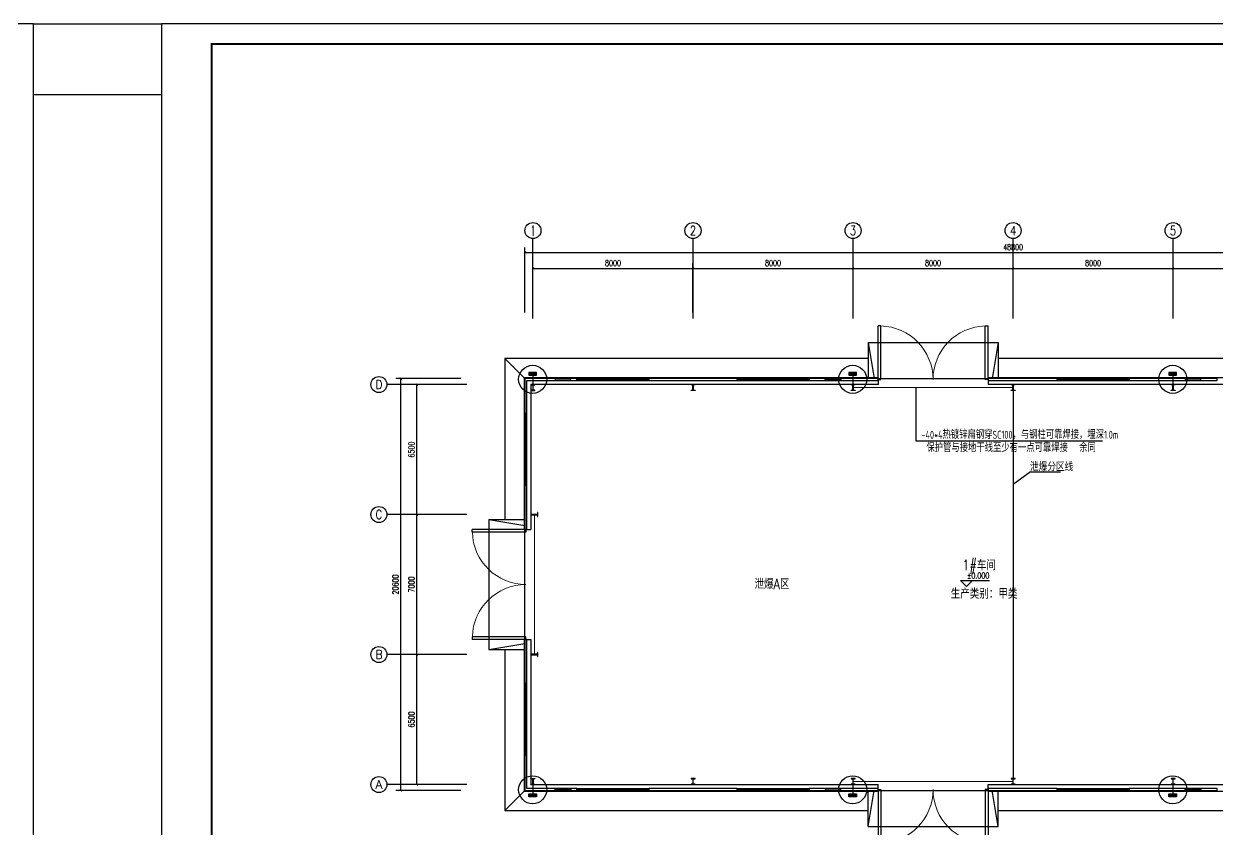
# Model space of a CAD drawing. Extents: x 1234595 to 2088511, y -80443 to 75292.
# Drawn here: x 1521779 to 1581427, y -41469 to -1201 of the extents above; entities that cross this region are included whole.
import ezdxf
from ezdxf.enums import TextEntityAlignment as Align

# ---------------------------------------------------------------- set-up
doc = ezdxf.new("R2010")
doc.units = 0
doc.header["$LTSCALE"] = 1000
doc.header["$MEASUREMENT"] = 0
doc.linetypes.add('CENTER2', pattern=[1.125, 0.75, -0.125, 0.125, -0.125])
doc.layers.get('0').update_dxf_attribs({"linetype": 'CONTINUOUS'})
doc.layers.get('Defpoints').update_dxf_attribs({"linetype": 'CONTINUOUS'})
doc.layers.add('_0', color=7, linetype='CONTINUOUS', lineweight=25)
for name, color, linetype in [('AXIS_TEXT', 7, 'CONTINUOUS'), ('PUB_TITLE', 4, 'CONTINUOUS'), ('WIRE-接地', 4, 'CONTINUOUS'), ('建筑底图', 251, 'CONTINUOUS'), ('电气', 3, 'CONTINUOUS')]:
    doc.layers.add(name, color=color, linetype=linetype)
doc.styles.add('_HZTXT', font='txt.shx', dxfattribs={"width": 0.8, "bigfont": 'HZTXT.shx'})
doc.styles.add('_TCH_AXIS', font='COMPLEX', dxfattribs={"bigfont": 'GBCBIG'})
doc.styles.add('_TCH_DIM', font='SIMPLEX', dxfattribs={"bigfont": 'GBCBIG'})
doc.styles.add('_TCH_DIM_T3', font='SIMPLEX', dxfattribs={"width": 0.705882, "bigfont": 'GBCBIG'})
doc.styles.add('COMPLEX', font='COMPLEX')
doc.styles.add('SCEI', font='sceie.shx', dxfattribs={"width": 0.75, "bigfont": 'sceic.shx'})
doc.styles.add('TG_LINETYPE', font='sceie.shx', dxfattribs={"width": 0.7, "height": 3, "bigfont": 'sceic.shx'})
doc.linetypes.add('TG_接地', pattern='A,0.75,0,["/",TG_LINETYPE,S=0.05,R=-8.594367,X=-0.1,Y=-0.045],0.65,-0.13,0.13,-0.13', length=2)
doc.dimstyles.new('_TCH_ARCH&&100', dxfattribs={"dimtxt": 297.5, "dimasz": 100, "dimexe": 250, "dimexo": 300, "dimgap": 126.25, "dimtad": 1, "dimdec": 0, "dimzin": 0, "dimdsep": 46, "dimtxsty": '_TCH_DIM_T3', "dimblk": 'ARCHTICK', "dimcen": 0.09, "dimclrt": 7, "dimazin": 2, "dimtfac": 1, "dimtdec": 0, "dimtix": 1, "dimtmove": 2, "dimatfit": 3, "dimfxl": 0, "dimtolj": 1, "dimtzin": 0, "dimarcsym": 0})
pattern_1 = [(315, (1509855.15, 30656.253), (-22.45064, -22.45064), [])]
pattern_2 = [(315, (1525855.15, 30656.253), (-22.45064, -22.45064), [])]
pattern_3 = [(315, (1541855.15, 30656.253), (-22.45064, -22.45064), [])]

# ---------------------------------------------------------------- blocks, each defined once
blk = doc.blocks.new('$DorLib2D$00000002')
for p, q in [((-0.5, 0), (-0.5, 0.4875)), ((-0.475, 0.4875), (-0.5, 0.4875)), ((-0.475, 0), (-0.475, 0.4875)), ((0.475, 0), (0.475, 0.4875)), ((0.475, 0.4875), (0.5, 0.4875)), ((0.5, 0), (0.5, 0.4875)), ((-0.5, 0), (-0.475, 0)), ((0.5, 0), (0.475, 0))]:
    blk.add_line(p, q)
at = {"lineweight": 13}
for centre, start, end in [((-0.4875, 0), 0, 88.53072), ((0.4875, 0), 91.46928, 180)]:
    blk.add_arc(centre, 0.4875, start, end, dxfattribs=at)
blk = doc.blocks.new('$TCHSYS$WIN2D')
for p, q in [((-0.5, 0.5), (0.5, 0.5)), ((-0.5, 0.5), (-0.5, -0.5)), ((0.5, 0.5), (0.5, -0.5)), ((0.5, 0.167), (-0.5, 0.167)), ((0.5, -0.167), (-0.5, -0.167)), ((-0.5, -0.5), (0.5, -0.5))]:
    blk.add_line(p, q)
blk = doc.blocks.new('_ArchTick')
at = {"color": 0, "linetype": 'ByBlock', "const_width": 0.4}
blk.add_lwpolyline([(-0.5, -0.5), (0.5, 0.5)], dxfattribs=at)
blk = doc.blocks.new('*D151')
at = {"layer": 'Defpoints', "color": 0, "transparency": 16777216}
for p in [(1541427, -32737), (1543927, -32737), (1543927, -39237)]:
    blk.add_point(p, dxfattribs=at)
at = {"layer": '建筑底图', "color": 0, "lineweight": -2, "transparency": 16777216}
for p, q in [((1543627, -32737), (1541177, -32737)), ((1541427, -39237), (1541427, -32737)), ((1543627, -39237), (1541177, -39237))]:
    blk.add_line(p, q, dxfattribs=at)
at = {"layer": '建筑底图', "color": 0, "lineweight": -2, "transparency": 16777216, "xscale": 100, "yscale": 100, "zscale": 100}
for p, rotation in [((1541427, -32737), 90), ((1541427, -39237), 270)]:
    blk.add_blockref('_ArchTick', p, dxfattribs=dict(at, rotation=rotation))
at = {"layer": '建筑底图', "color": 7, "transparency": 16777216, "insert": (1541152, -35987), "char_height": 297.5, "attachment_point": 5, "rotation": 90, "style": '_TCH_DIM_T3'}
blk.add_mtext('\\A1;6500', dxfattribs=at)
blk = doc.blocks.new('*D152')
at = {"layer": 'Defpoints', "color": 0, "transparency": 16777216}
for p in [(1541427, -25737), (1543927, -25737), (1543927, -32737)]:
    blk.add_point(p, dxfattribs=at)
at = {"layer": '建筑底图', "color": 0, "lineweight": -2, "transparency": 16777216}
for p, q in [((1543627, -25737), (1541177, -25737)), ((1541427, -32737), (1541427, -25737)), ((1543627, -32737), (1541177, -32737))]:
    blk.add_line(p, q, dxfattribs=at)
at = {"layer": '建筑底图', "color": 0, "lineweight": -2, "transparency": 16777216, "xscale": 100, "yscale": 100, "zscale": 100}
for p, rotation in [((1541427, -25737), 90), ((1541427, -32737), 270)]:
    blk.add_blockref('_ArchTick', p, dxfattribs=dict(at, rotation=rotation))
at = {"layer": '建筑底图', "color": 7, "transparency": 16777216, "insert": (1541152, -29237), "char_height": 297.5, "attachment_point": 5, "rotation": 90, "style": '_TCH_DIM_T3'}
blk.add_mtext('\\A1;7000', dxfattribs=at)
blk = doc.blocks.new('*D153')
at = {"layer": 'Defpoints', "color": 0, "transparency": 16777216}
for p in [(1541427, -19237), (1543927, -19237), (1543927, -25737)]:
    blk.add_point(p, dxfattribs=at)
at = {"layer": '建筑底图', "color": 0, "lineweight": -2, "transparency": 16777216}
for p, q in [((1543627, -19237), (1541177, -19237)), ((1541427, -25737), (1541427, -19237)), ((1543627, -25737), (1541177, -25737))]:
    blk.add_line(p, q, dxfattribs=at)
at = {"layer": '建筑底图', "color": 0, "lineweight": -2, "transparency": 16777216, "xscale": 100, "yscale": 100, "zscale": 100}
for p, rotation in [((1541427, -19237), 90), ((1541427, -25737), 270)]:
    blk.add_blockref('_ArchTick', p, dxfattribs=dict(at, rotation=rotation))
at = {"layer": '建筑底图', "color": 7, "transparency": 16777216, "insert": (1541152, -22487), "char_height": 297.5, "attachment_point": 5, "rotation": 90, "style": '_TCH_DIM_T3'}
blk.add_mtext('\\A1;6500', dxfattribs=at)
blk = doc.blocks.new('*D154')
at = {"layer": 'Defpoints', "color": 0, "transparency": 16777216}
for p in [(1540627, -18937), (1543927, -18937), (1543927, -39537)]:
    blk.add_point(p, dxfattribs=at)
at = {"layer": '建筑底图', "color": 0, "lineweight": -2, "transparency": 16777216}
for p, q in [((1543627, -18937), (1540377, -18937)), ((1540627, -39537), (1540627, -18937)), ((1543627, -39537), (1540377, -39537))]:
    blk.add_line(p, q, dxfattribs=at)
at = {"layer": '建筑底图', "color": 0, "lineweight": -2, "transparency": 16777216, "xscale": 100, "yscale": 100, "zscale": 100}
for p, rotation in [((1540627, -18937), 90), ((1540627, -39537), 270)]:
    blk.add_blockref('_ArchTick', p, dxfattribs=dict(at, rotation=rotation))
at = {"layer": '建筑底图', "color": 7, "transparency": 16777216, "insert": (1540352, -29237), "char_height": 297.5, "attachment_point": 5, "rotation": 90, "style": '_TCH_DIM_T3'}
blk.add_mtext('\\A1;20600', dxfattribs=at)
blk = doc.blocks.new('_AXISO')
blk.add_circle((0, 0), 0.5)
at = {"layer": 'AXIS_TEXT', "style": 'COMPLEX', "width": 1.041667}
blk.add_attdef('A', text='', height=0.56, dxfattribs=at).set_placement((-0.25, -0.28), (0.25, -0.28), align=Align.FIT)
blk = doc.blocks.new('*D159')
at = {"layer": 'Defpoints', "color": 0, "transparency": 16777216}
for p in [(1555227, -13437), (1547227, -15937), (1555227, -15937)]:
    blk.add_point(p, dxfattribs=at)
at = {"layer": '建筑底图', "color": 0, "lineweight": -2, "transparency": 16777216}
for p, q in [((1547227, -15637), (1547227, -13187)), ((1547227, -13437), (1555227, -13437)), ((1555227, -15637), (1555227, -13187))]:
    blk.add_line(p, q, dxfattribs=at)
at = {"layer": '建筑底图', "color": 0, "lineweight": -2, "transparency": 16777216, "xscale": 100, "yscale": 100, "zscale": 100, "rotation": 180}
blk.add_blockref('_ArchTick', (1547227, -13437), dxfattribs=at)
at = {"layer": '建筑底图', "color": 0, "lineweight": -2, "transparency": 16777216, "xscale": 100, "yscale": 100, "zscale": 100}
blk.add_blockref('_ArchTick', (1555227, -13437), dxfattribs=at)
at = {"layer": '建筑底图', "color": 7, "transparency": 16777216, "insert": (1551227, -13162), "char_height": 297.5, "attachment_point": 5, "style": '_TCH_DIM_T3'}
blk.add_mtext('\\A1;8000', dxfattribs=at)
blk = doc.blocks.new('*D160')
at = {"layer": 'Defpoints', "color": 0, "transparency": 16777216}
for p in [(1563227, -13437), (1555227, -15937), (1563227, -15937)]:
    blk.add_point(p, dxfattribs=at)
at = {"layer": '建筑底图', "color": 0, "lineweight": -2, "transparency": 16777216}
for p, q in [((1555227, -15637), (1555227, -13187)), ((1555227, -13437), (1563227, -13437)), ((1563227, -15637), (1563227, -13187))]:
    blk.add_line(p, q, dxfattribs=at)
at = {"layer": '建筑底图', "color": 0, "lineweight": -2, "transparency": 16777216, "xscale": 100, "yscale": 100, "zscale": 100, "rotation": 180}
blk.add_blockref('_ArchTick', (1555227, -13437), dxfattribs=at)
at = {"layer": '建筑底图', "color": 0, "lineweight": -2, "transparency": 16777216, "xscale": 100, "yscale": 100, "zscale": 100}
blk.add_blockref('_ArchTick', (1563227, -13437), dxfattribs=at)
at = {"layer": '建筑底图', "color": 7, "transparency": 16777216, "insert": (1559227, -13162), "char_height": 297.5, "attachment_point": 5, "style": '_TCH_DIM_T3'}
blk.add_mtext('\\A1;8000', dxfattribs=at)
blk = doc.blocks.new('*D161')
at = {"layer": 'Defpoints', "color": 0, "transparency": 16777216}
for p in [(1571227, -13437), (1563227, -15937), (1571227, -15937)]:
    blk.add_point(p, dxfattribs=at)
at = {"layer": '建筑底图', "color": 0, "lineweight": -2, "transparency": 16777216}
for p, q in [((1563227, -15637), (1563227, -13187)), ((1563227, -13437), (1571227, -13437)), ((1571227, -15637), (1571227, -13187))]:
    blk.add_line(p, q, dxfattribs=at)
at = {"layer": '建筑底图', "color": 0, "lineweight": -2, "transparency": 16777216, "xscale": 100, "yscale": 100, "zscale": 100, "rotation": 180}
blk.add_blockref('_ArchTick', (1563227, -13437), dxfattribs=at)
at = {"layer": '建筑底图', "color": 0, "lineweight": -2, "transparency": 16777216, "xscale": 100, "yscale": 100, "zscale": 100}
blk.add_blockref('_ArchTick', (1571227, -13437), dxfattribs=at)
at = {"layer": '建筑底图', "color": 7, "transparency": 16777216, "insert": (1567227, -13162), "char_height": 297.5, "attachment_point": 5, "style": '_TCH_DIM_T3'}
blk.add_mtext('\\A1;8000', dxfattribs=at)
blk = doc.blocks.new('*D162')
at = {"layer": 'Defpoints', "color": 0, "transparency": 16777216}
for p in [(1579227, -13437), (1571227, -15937), (1579227, -15937)]:
    blk.add_point(p, dxfattribs=at)
at = {"layer": '建筑底图', "color": 0, "lineweight": -2, "transparency": 16777216}
for p, q in [((1571227, -15637), (1571227, -13187)), ((1571227, -13437), (1579227, -13437)), ((1579227, -15637), (1579227, -13187))]:
    blk.add_line(p, q, dxfattribs=at)
at = {"layer": '建筑底图', "color": 0, "lineweight": -2, "transparency": 16777216, "xscale": 100, "yscale": 100, "zscale": 100, "rotation": 180}
blk.add_blockref('_ArchTick', (1571227, -13437), dxfattribs=at)
at = {"layer": '建筑底图', "color": 0, "lineweight": -2, "transparency": 16777216, "xscale": 100, "yscale": 100, "zscale": 100}
blk.add_blockref('_ArchTick', (1579227, -13437), dxfattribs=at)
at = {"layer": '建筑底图', "color": 7, "transparency": 16777216, "insert": (1575227, -13162), "char_height": 297.5, "attachment_point": 5, "style": '_TCH_DIM_T3'}
blk.add_mtext('\\A1;8000', dxfattribs=at)
blk = doc.blocks.new('*D163')
at = {"layer": 'Defpoints', "color": 0, "transparency": 16777216}
for p in [(1587227, -13437), (1579227, -15937), (1587227, -15937)]:
    blk.add_point(p, dxfattribs=at)
at = {"layer": '建筑底图', "color": 0, "lineweight": -2, "transparency": 16777216}
for p, q in [((1579227, -15637), (1579227, -13187)), ((1579227, -13437), (1587227, -13437)), ((1587227, -15637), (1587227, -13187))]:
    blk.add_line(p, q, dxfattribs=at)
at = {"layer": '建筑底图', "color": 0, "lineweight": -2, "transparency": 16777216, "xscale": 100, "yscale": 100, "zscale": 100, "rotation": 180}
blk.add_blockref('_ArchTick', (1579227, -13437), dxfattribs=at)
at = {"layer": '建筑底图', "color": 0, "lineweight": -2, "transparency": 16777216, "xscale": 100, "yscale": 100, "zscale": 100}
blk.add_blockref('_ArchTick', (1587227, -13437), dxfattribs=at)
at = {"layer": '建筑底图', "color": 7, "transparency": 16777216, "insert": (1583227, -13162), "char_height": 297.5, "attachment_point": 5, "style": '_TCH_DIM_T3'}
blk.add_mtext('\\A1;8000', dxfattribs=at)
blk = doc.blocks.new('*D165')
at = {"layer": 'Defpoints', "color": 0, "transparency": 16777216}
for p in [(1595627, -12637), (1546827, -15937), (1595627, -15937)]:
    blk.add_point(p, dxfattribs=at)
at = {"layer": '建筑底图', "color": 0, "lineweight": -2, "transparency": 16777216}
for p, q in [((1546827, -15637), (1546827, -12387)), ((1595627, -15637), (1595627, -12387)), ((1546827, -12637), (1595627, -12637))]:
    blk.add_line(p, q, dxfattribs=at)
at = {"layer": '建筑底图', "color": 0, "lineweight": -2, "transparency": 16777216, "xscale": 100, "yscale": 100, "zscale": 100, "rotation": 180}
blk.add_blockref('_ArchTick', (1546827, -12637), dxfattribs=at)
at = {"layer": '建筑底图', "color": 0, "lineweight": -2, "transparency": 16777216, "xscale": 100, "yscale": 100, "zscale": 100}
blk.add_blockref('_ArchTick', (1595627, -12637), dxfattribs=at)
at = {"layer": '建筑底图', "color": 7, "transparency": 16777216, "insert": (1571227, -12362), "char_height": 297.5, "attachment_point": 5, "style": '_TCH_DIM_T3'}
blk.add_mtext('\\A1;48800', dxfattribs=at)

msp = doc.modelspace()

# ---------------------------------------------------------------- hatches: boundary and pattern name
at = {"layer": '建筑底图'}
for points in [[(1546827.5, -18936.9), (1546827.5, -20686.9), (1546857.5, -20656.9), (1546857.5, -18966.9)], [(1549427.5, -18936.9), (1546827.5, -18936.9), (1546857.5, -18966.9), (1549397.5, -18966.9)], [(1546927.5, -20686.9), (1546927.5, -19036.9), (1546897.5, -19006.9), (1546897.5, -20656.9)], [(1546927.5, -19036.9), (1549427.5, -19036.9), (1549397.5, -19006.9), (1546897.5, -19006.9)], [(1549427.5, -19036.9), (1549427.5, -18936.9), (1549397.5, -18966.9), (1549397.5, -19006.9)], [(1557427.5, -18936.9), (1553027.5, -18936.9), (1553057.5, -18966.9), (1557397.5, -18966.9)], [(1553027.5, -18936.9), (1553027.5, -19036.9), (1553057.5, -19006.9), (1553057.5, -18966.9)], [(1553027.5, -19036.9), (1557427.5, -19036.9), (1557397.5, -19006.9), (1553057.5, -19006.9)], [(1557427.5, -19036.9), (1557427.5, -18936.9), (1557397.5, -18966.9), (1557397.5, -19006.9)], [(1564477.5, -18936.9), (1561027.5, -18936.9), (1561057.5, -18966.9), (1564447.5, -18966.9)], [(1561027.5, -18936.9), (1561027.5, -19036.9), (1561057.5, -19006.9), (1561057.5, -18966.9)], [(1561027.5, -19036.9), (1564477.5, -19036.9), (1564447.5, -19006.9), (1561057.5, -19006.9)], [(1564477.5, -19036.9), (1564477.5, -18936.9), (1564447.5, -18966.9), (1564447.5, -19006.9)], [(1573427.5, -18936.9), (1569977.5, -18936.9), (1570007.5, -18966.9), (1573397.5, -18966.9)], [(1569977.5, -18936.9), (1569977.5, -19036.9), (1570007.5, -19006.9), (1570007.5, -18966.9)], [(1569977.5, -19036.9), (1573427.5, -19036.9), (1573397.5, -19006.9), (1570007.5, -19006.9)], [(1573427.5, -19036.9), (1573427.5, -18936.9), (1573397.5, -18966.9), (1573397.5, -19006.9)], [(1581427.5, -18936.9), (1577027.5, -18936.9), (1577057.5, -18966.9), (1581397.5, -18966.9)], [(1577027.5, -18936.9), (1577027.5, -19036.9), (1577057.5, -19006.9), (1577057.5, -18966.9)], [(1577027.5, -19036.9), (1581427.5, -19036.9), (1581397.5, -19006.9), (1577057.5, -19006.9)], [(1581427.5, -19036.9), (1581427.5, -18936.9), (1581397.5, -18966.9), (1581397.5, -19006.9)], [(1547217.5, -19520.9), (1547127.5, -19520.9), (1547127.5, -19536.9), (1547327.5, -19536.9), (1547327.5, -19520.9), (1547237.5, -19520.9), (1547237.5, -19252.9), (1547327.5, -19252.9), (1547327.5, -19236.9), (1547127.5, -19236.9), (1547127.5, -19252.9), (1547217.5, -19252.9)], [(1555237.5, -19520.9), (1555327.5, -19520.9), (1555327.5, -19536.9), (1555127.5, -19536.9), (1555127.5, -19520.9), (1555217.5, -19520.9), (1555217.5, -19252.9), (1555127.5, -19252.9), (1555127.5, -19236.9), (1555327.5, -19236.9), (1555327.5, -19252.9), (1555237.5, -19252.9)], [(1563237.5, -19520.9), (1563327.5, -19520.9), (1563327.5, -19536.9), (1563127.5, -19536.9), (1563127.5, -19520.9), (1563217.5, -19520.9), (1563217.5, -19252.9), (1563127.5, -19252.9), (1563127.5, -19236.9), (1563327.5, -19236.9), (1563327.5, -19252.9), (1563237.5, -19252.9)], [(1571237.5, -19520.9), (1571327.5, -19520.9), (1571327.5, -19536.9), (1571127.5, -19536.9), (1571127.5, -19520.9), (1571217.5, -19520.9), (1571217.5, -19252.9), (1571127.5, -19252.9), (1571127.5, -19236.9), (1571327.5, -19236.9), (1571327.5, -19252.9), (1571237.5, -19252.9)], [(1579237.5, -19520.9), (1579327.5, -19520.9), (1579327.5, -19536.9), (1579127.5, -19536.9), (1579127.5, -19520.9), (1579217.5, -19520.9), (1579217.5, -19252.9), (1579127.5, -19252.9), (1579127.5, -19236.9), (1579327.5, -19236.9), (1579327.5, -19252.9), (1579237.5, -19252.9)], [(1546827.5, -20686.9), (1546927.5, -20686.9), (1546897.5, -20656.9), (1546857.5, -20656.9)], [(1546927.5, -24286.9), (1546827.5, -24286.9), (1546857.5, -24316.9), (1546897.5, -24316.9)], [(1546827.5, -24286.9), (1546827.5, -26486.9), (1546857.5, -26456.9), (1546857.5, -24316.9)], [(1546927.5, -26486.9), (1546927.5, -24286.9), (1546897.5, -24316.9), (1546897.5, -26456.9)], [(1547143.5, -25726.9), (1547143.5, -25636.9), (1547127.5, -25636.9), (1547127.5, -25836.9), (1547143.5, -25836.9), (1547143.5, -25746.9), (1547461.5, -25746.9), (1547461.5, -25836.9), (1547477.5, -25836.9), (1547477.5, -25636.9), (1547461.5, -25636.9), (1547461.5, -25726.9)], [(1546827.5, -26486.9), (1546927.5, -26486.9), (1546897.5, -26456.9), (1546857.5, -26456.9)], [(1546927.5, -31986.9), (1546827.5, -31986.9), (1546857.5, -32016.9), (1546897.5, -32016.9)], [(1546827.5, -31986.9), (1546827.5, -34186.9), (1546857.5, -34156.9), (1546857.5, -32016.9)], [(1546927.5, -34186.9), (1546927.5, -31986.9), (1546897.5, -32016.9), (1546897.5, -34156.9)], [(1547143.5, -32726.9), (1547143.5, -32636.9), (1547127.5, -32636.9), (1547127.5, -32836.9), (1547143.5, -32836.9), (1547143.5, -32746.9), (1547461.5, -32746.9), (1547461.5, -32836.9), (1547477.5, -32836.9), (1547477.5, -32636.9), (1547461.5, -32636.9), (1547461.5, -32726.9)], [(1546827.5, -34186.9), (1546927.5, -34186.9), (1546897.5, -34156.9), (1546857.5, -34156.9)], [(1546927.5, -37786.9), (1546827.5, -37786.9), (1546857.5, -37816.9), (1546897.5, -37816.9)], [(1546827.5, -37786.9), (1546827.5, -39536.9), (1546857.5, -39506.9), (1546857.5, -37816.9)], [(1546927.5, -39436.9), (1546927.5, -37786.9), (1546897.5, -37816.9), (1546897.5, -39466.9)], [(1547217.5, -38952.9), (1547127.5, -38952.9), (1547127.5, -38936.9), (1547327.5, -38936.9), (1547327.5, -38952.9), (1547237.5, -38952.9), (1547237.5, -39220.9), (1547327.5, -39220.9), (1547327.5, -39236.9), (1547127.5, -39236.9), (1547127.5, -39220.9), (1547217.5, -39220.9)], [(1555237.5, -38952.9), (1555327.5, -38952.9), (1555327.5, -38936.9), (1555127.5, -38936.9), (1555127.5, -38952.9), (1555217.5, -38952.9), (1555217.5, -39220.9), (1555127.5, -39220.9), (1555127.5, -39236.9), (1555327.5, -39236.9), (1555327.5, -39220.9), (1555237.5, -39220.9)], [(1563237.5, -38952.9), (1563327.5, -38952.9), (1563327.5, -38936.9), (1563127.5, -38936.9), (1563127.5, -38952.9), (1563217.5, -38952.9), (1563217.5, -39220.9), (1563127.5, -39220.9), (1563127.5, -39236.9), (1563327.5, -39236.9), (1563327.5, -39220.9), (1563237.5, -39220.9)], [(1571237.5, -38952.9), (1571327.5, -38952.9), (1571327.5, -38936.9), (1571127.5, -38936.9), (1571127.5, -38952.9), (1571217.5, -38952.9), (1571217.5, -39220.9), (1571127.5, -39220.9), (1571127.5, -39236.9), (1571327.5, -39236.9), (1571327.5, -39220.9), (1571237.5, -39220.9)], [(1579237.5, -38952.9), (1579327.5, -38952.9), (1579327.5, -38936.9), (1579127.5, -38936.9), (1579127.5, -38952.9), (1579217.5, -38952.9), (1579217.5, -39220.9), (1579127.5, -39220.9), (1579127.5, -39236.9), (1579327.5, -39236.9), (1579327.5, -39220.9), (1579237.5, -39220.9)], [(1546827.5, -39536.9), (1549427.5, -39536.9), (1549397.5, -39506.9), (1546857.5, -39506.9)], [(1549427.5, -39436.9), (1546927.5, -39436.9), (1546897.5, -39466.9), (1549397.5, -39466.9)], [(1549427.5, -39536.9), (1549427.5, -39436.9), (1549397.5, -39466.9), (1549397.5, -39506.9)], [(1557427.5, -39436.9), (1553027.5, -39436.9), (1553057.5, -39466.9), (1557397.5, -39466.9)], [(1553027.5, -39436.9), (1553027.5, -39536.9), (1553057.5, -39506.9), (1553057.5, -39466.9)], [(1553027.5, -39536.9), (1557427.5, -39536.9), (1557397.5, -39506.9), (1553057.5, -39506.9)], [(1557427.5, -39536.9), (1557427.5, -39436.9), (1557397.5, -39466.9), (1557397.5, -39506.9)], [(1564477.5, -39436.9), (1561027.5, -39436.9), (1561057.5, -39466.9), (1564447.5, -39466.9)], [(1561027.5, -39436.9), (1561027.5, -39536.9), (1561057.5, -39506.9), (1561057.5, -39466.9)], [(1561027.5, -39536.9), (1564477.5, -39536.9), (1564447.5, -39506.9), (1561057.5, -39506.9)], [(1564477.5, -39536.9), (1564477.5, -39436.9), (1564447.5, -39466.9), (1564447.5, -39506.9)], [(1573427.5, -39436.9), (1569977.5, -39436.9), (1570007.5, -39466.9), (1573397.5, -39466.9)], [(1569977.5, -39436.9), (1569977.5, -39536.9), (1570007.5, -39506.9), (1570007.5, -39466.9)], [(1569977.5, -39536.9), (1573427.5, -39536.9), (1573397.5, -39506.9), (1570007.5, -39506.9)], [(1573427.5, -39536.9), (1573427.5, -39436.9), (1573397.5, -39466.9), (1573397.5, -39506.9)], [(1581427.5, -39436.9), (1577027.5, -39436.9), (1577057.5, -39466.9), (1581397.5, -39466.9)], [(1577027.5, -39436.9), (1577027.5, -39536.9), (1577057.5, -39506.9), (1577057.5, -39466.9)], [(1577027.5, -39536.9), (1581427.5, -39536.9), (1581397.5, -39506.9), (1577057.5, -39506.9)], [(1581427.5, -39536.9), (1581427.5, -39436.9), (1581397.5, -39466.9), (1581397.5, -39506.9)]]:
    msp.add_hatch(color=256, dxfattribs=at).paths.add_polyline_path(points)
at = {"layer": '电气'}
h = msp.add_hatch(dxfattribs=at)
h.set_pattern_fill('ANSI31', color=256, scale=20, angle=180, style=0)
h.set_pattern_definition(pattern_1)
h.paths.add_polyline_path([(1547400.5, -18769.2), (1547400.5, -18627.3), (1547015.5, -18627.3), (1547015.5, -18769.2)])
h = msp.add_hatch(dxfattribs=at)
h.set_pattern_fill('ANSI31', color=256, scale=20, angle=180, style=0)
h.set_pattern_definition(pattern_2)
h.paths.add_polyline_path([(1563400.5, -18769.2), (1563400.5, -18627.3), (1563015.5, -18627.3), (1563015.5, -18769.2)])
h = msp.add_hatch(dxfattribs=at)
h.set_pattern_fill('ANSI31', color=256, scale=20, angle=180, style=0)
h.set_pattern_definition(pattern_3)
h.paths.add_polyline_path([(1579400.5, -18769.2), (1579400.5, -18627.3), (1579015.5, -18627.3), (1579015.5, -18769.2)])
h = msp.add_hatch(dxfattribs=at)
h.set_pattern_fill('ANSI31', color=256, scale=20, angle=180, style=0)
h.set_pattern_definition(pattern_1)
h.paths.add_polyline_path([(1547400.5, -39704.6), (1547400.5, -39846.4), (1547015.5, -39846.4), (1547015.5, -39704.6)])
h = msp.add_hatch(dxfattribs=at)
h.set_pattern_fill('ANSI31', color=256, scale=20, angle=180, style=0)
h.set_pattern_definition(pattern_2)
h.paths.add_polyline_path([(1563400.5, -39704.6), (1563400.5, -39846.4), (1563015.5, -39846.4), (1563015.5, -39704.6)])
h = msp.add_hatch(dxfattribs=at)
h.set_pattern_fill('ANSI31', color=256, scale=20, angle=180, style=0)
h.set_pattern_definition(pattern_3)
h.paths.add_polyline_path([(1579400.5, -39704.6), (1579400.5, -39846.4), (1579015.5, -39846.4), (1579015.5, -39704.6)])

# ---------------------------------------------------------------- linework, layer by layer
at = {"ltscale": 100}
for p, q in [((1566367.4, -19386.9), (1566367.4, -22057.1)), ((1566367.4, -22057.1), (1575699.6, -22057.1))]:
    msp.add_line(p, q, dxfattribs=at)
at = {"layer": '_0', "color": 0}
msp.add_lwpolyline([(1522254.2, -1200.6), (1528666.6, -1200.6), (1528666.6, -4754), (1522254.2, -4754)], close=True, dxfattribs=at)
at = {"layer": 'PUB_TITLE', "color": 4}
for points in [[(1438154.2, -60600.6), (1522254.2, -60600.6), (1522254.2, -1200.6), (1438154.2, -1200.6)], [(1528666.6, -60600.6), (1612766.6, -60600.6), (1612766.6, -1200.6), (1528666.6, -1200.6)]]:
    msp.add_lwpolyline(points, close=True, dxfattribs=at)
at = {"layer": 'PUB_TITLE', "color": 4, "const_width": 100}
msp.add_lwpolyline([(1531166.6, -59600.6), (1611766.6, -59600.6), (1611766.6, -2200.6), (1531166.6, -2200.6)], close=True, dxfattribs=at)
at = {"layer": 'WIRE-接地', "linetype": 'CENTER2', "const_width": 70}
for points in [[(1547227.5, -19236.9), (1547227.5, -18769.2)], [(1563227.5, -19236.9), (1563227.5, -18769.2)], [(1579227.5, -19236.9), (1579227.5, -18769.2)], [(1547227.5, -39236.9), (1547227.5, -39704.6)], [(1563227.5, -39236.9), (1563227.5, -39704.6)], [(1579227.5, -39236.9), (1579227.5, -39704.6)]]:
    msp.add_lwpolyline(points, dxfattribs=at)
at = {"layer": 'WIRE-接地', "linetype": 'TG_接地', "const_width": 60}
for points in [[(1563237.5, -19386.9), (1571237.5, -19386.9)], [(1547302.5, -32726.9), (1547302.5, -25726.9)], [(1563237.5, -39086.9), (1571237.5, -39086.9)]]:
    msp.add_lwpolyline(points, dxfattribs=at)
at = {"layer": '建筑底图'}
for p, q in [((1547227.5, -15936.9), (1547227.5, -11936.9)), ((1555227.5, -15936.9), (1555227.5, -11936.9)), ((1563227.5, -15936.9), (1563227.5, -11936.9)), ((1571227.5, -15936.9), (1571227.5, -11936.9)), ((1579227.5, -15936.9), (1579227.5, -11936.9)), ((1563977.5, -17136.9), (1570477.5, -17136.9)), ((1563977.5, -17136.9), (1564277.5, -18936.9)), ((1563977.5, -17136.9), (1563977.5, -18936.9)), ((1570477.5, -17136.9), (1570177.5, -18936.9)), ((1570477.5, -17136.9), (1570477.5, -18936.9)), ((1546787.5, -18896.9), (1545827.5, -17936.9)), ((1546827.5, -18936.9), (1546827.5, -20686.9)), ((1549427.5, -18936.9), (1546827.5, -18936.9)), ((1546927.5, -20686.9), (1546927.5, -19036.9)), ((1546927.5, -19036.9), (1549427.5, -19036.9)), ((1549427.5, -19036.9), (1549427.5, -18936.9)), ((1557427.5, -18936.9), (1553027.5, -18936.9)), ((1553027.5, -18936.9), (1553027.5, -19036.9)), ((1553027.5, -19036.9), (1557427.5, -19036.9)), ((1557427.5, -19036.9), (1557427.5, -18936.9)), ((1564477.5, -18936.9), (1561027.5, -18936.9)), ((1561027.5, -18936.9), (1561027.5, -19036.9)), ((1561027.5, -19036.9), (1564477.5, -19036.9)), ((1564477.5, -18936.9), (1564477.5, -18896.9)), ((1564477.5, -18936.9), (1569977.5, -18936.9)), ((1564477.5, -19036.9), (1564477.5, -18936.9)), ((1564477.5, -19036.9), (1564477.5, -19236.9)), ((1569977.5, -18936.9), (1569977.5, -18896.9)), ((1573427.5, -18936.9), (1569977.5, -18936.9)), ((1569977.5, -18936.9), (1569977.5, -19036.9)), ((1569977.5, -19036.9), (1569977.5, -19236.9)), ((1569977.5, -19036.9), (1573427.5, -19036.9)), ((1573427.5, -19036.9), (1573427.5, -18936.9)), ((1581427.5, -18936.9), (1577027.5, -18936.9)), ((1577027.5, -18936.9), (1577027.5, -19036.9)), ((1577027.5, -19036.9), (1581427.5, -19036.9)), ((1581427.5, -19036.9), (1581427.5, -18936.9)), ((1543927.5, -19236.9), (1539927.5, -19236.9)), ((1546827.5, -20686.9), (1546927.5, -20686.9)), ((1572093.4, -23604), (1571227.5, -24233.9)), ((1572093.4, -23604), (1573597.1, -23604)), ((1546927.5, -24286.9), (1546827.5, -24286.9)), ((1546827.5, -24286.9), (1546827.5, -26486.9)), ((1546927.5, -26486.9), (1546927.5, -24286.9)), ((1543927.5, -25736.9), (1539927.5, -25736.9)), ((1545027.5, -25986.9), (1545027.5, -32486.9)), ((1545027.5, -25986.9), (1546827.5, -26286.9)), ((1545027.5, -25986.9), (1546827.5, -25986.9)), ((1546827.5, -26486.9), (1546787.5, -26486.9)), ((1546827.5, -31986.9), (1546827.5, -26486.9)), ((1546827.5, -26486.9), (1546927.5, -26486.9)), ((1546927.5, -26486.9), (1547127.5, -26486.9)), ((1568899.9, -29341.7), (1568599.9, -29041.7)), ((1568599.9, -29041.7), (1570049.9, -29041.7)), ((1568899.9, -29341.7), (1569199.9, -29041.7)), ((1545027.5, -32486.9), (1546827.5, -32186.9)), ((1546827.5, -31986.9), (1546787.5, -31986.9)), ((1546927.5, -31986.9), (1546827.5, -31986.9)), ((1546827.5, -31986.9), (1546827.5, -34186.9)), ((1546927.5, -31986.9), (1547127.5, -31986.9)), ((1546927.5, -34186.9), (1546927.5, -31986.9)), ((1543927.5, -32736.9), (1539927.5, -32736.9)), ((1545027.5, -32486.9), (1546827.5, -32486.9)), ((1546827.5, -34186.9), (1546927.5, -34186.9)), ((1546927.5, -37786.9), (1546827.5, -37786.9)), ((1546827.5, -37786.9), (1546827.5, -39536.9)), ((1546927.5, -39436.9), (1546927.5, -37786.9)), ((1543927.5, -39236.9), (1539927.5, -39236.9)), ((1564477.5, -39436.9), (1564477.5, -39236.9)), ((1569977.5, -39436.9), (1569977.5, -39236.9)), ((1546787.5, -39576.9), (1545827.5, -40536.9)), ((1546827.5, -39536.9), (1549427.5, -39536.9)), ((1549427.5, -39436.9), (1546927.5, -39436.9)), ((1549427.5, -39536.9), (1549427.5, -39436.9)), ((1557427.5, -39436.9), (1553027.5, -39436.9)), ((1553027.5, -39436.9), (1553027.5, -39536.9)), ((1553027.5, -39536.9), (1557427.5, -39536.9)), ((1557427.5, -39536.9), (1557427.5, -39436.9)), ((1564477.5, -39436.9), (1561027.5, -39436.9)), ((1561027.5, -39436.9), (1561027.5, -39536.9)), ((1561027.5, -39536.9), (1564477.5, -39536.9)), ((1563977.5, -41336.9), (1564277.5, -39536.9)), ((1563977.5, -41336.9), (1563977.5, -39536.9)), ((1564477.5, -39536.9), (1564477.5, -39436.9)), ((1564477.5, -39536.9), (1564477.5, -39576.9)), ((1564477.5, -39536.9), (1569977.5, -39536.9)), ((1573427.5, -39436.9), (1569977.5, -39436.9)), ((1569977.5, -39436.9), (1569977.5, -39536.9)), ((1569977.5, -39536.9), (1569977.5, -39576.9)), ((1569977.5, -39536.9), (1573427.5, -39536.9)), ((1570477.5, -41336.9), (1570177.5, -39536.9)), ((1570477.5, -41336.9), (1570477.5, -39536.9)), ((1573427.5, -39536.9), (1573427.5, -39436.9)), ((1581427.5, -39436.9), (1577027.5, -39436.9)), ((1577027.5, -39436.9), (1577027.5, -39536.9)), ((1577027.5, -39536.9), (1581427.5, -39536.9)), ((1581427.5, -39536.9), (1581427.5, -39436.9)), ((1563977.5, -41336.9), (1570477.5, -41336.9))]:
    msp.add_line(p, q, dxfattribs=at)
for points in [[(1563977.5, -17936.9), (1545827.5, -17936.9), (1545827.5, -25986.9)], [(1596627.5, -25986.9), (1596627.5, -17936.9), (1570477.5, -17936.9)], [(1564477.5, -18896.9), (1546787.5, -18896.9), (1546787.5, -26486.9)], [(1548335, -19036.9), (1549120, -19036.9), (1549120, -18936.9), (1548335, -18936.9), (1548335, -19036.9)], [(1562620, -19036.9), (1561835, -19036.9), (1561835, -18936.9), (1562620, -18936.9), (1562620, -19036.9)], [(1595667.5, -26486.9), (1595667.5, -18896.9), (1569977.5, -18896.9)], [(1579835, -19036.9), (1580620, -19036.9), (1580620, -18936.9), (1579835, -18936.9), (1579835, -19036.9)], [(1564477.5, -19236.9), (1547127.5, -19236.9), (1547127.5, -26486.9)], [(1595327.5, -26486.9), (1595327.5, -19236.9), (1569977.5, -19236.9)], [(1571227.5, -19536.9), (1571227.5, -38936.9)], [(1546787.5, -31986.9), (1546787.5, -39576.9), (1564477.5, -39576.9)], [(1547127.5, -31986.9), (1547127.5, -39236.9), (1564477.5, -39236.9)], [(1569977.5, -39236.9), (1595327.5, -39236.9), (1595327.5, -31986.9)], [(1569977.5, -39576.9), (1595667.5, -39576.9), (1595667.5, -31986.9)], [(1545827.5, -32486.9), (1545827.5, -40536.9), (1563977.5, -40536.9)], [(1570477.5, -40536.9), (1596627.5, -40536.9), (1596627.5, -32486.9)], [(1548335, -39436.9), (1549120, -39436.9), (1549120, -39536.9), (1548335, -39536.9), (1548335, -39436.9)], [(1562620, -39436.9), (1561835, -39436.9), (1561835, -39536.9), (1562620, -39536.9), (1562620, -39436.9)], [(1579835, -39436.9), (1580620, -39436.9), (1580620, -39536.9), (1579835, -39536.9), (1579835, -39436.9)]]:
    msp.add_lwpolyline(points, dxfattribs=at)
for points in [[(1548350, -19021.9), (1549105, -19021.9), (1549105, -18951.9), (1548350, -18951.9)], [(1562605, -19021.9), (1561850, -19021.9), (1561850, -18951.9), (1562605, -18951.9)], [(1579850, -19021.9), (1580605, -19021.9), (1580605, -18951.9), (1579850, -18951.9)], [(1547327.5, -19236.9), (1547127.5, -19236.9), (1547127.5, -19252.9), (1547217.5, -19252.9), (1547217.5, -19520.9), (1547127.5, -19520.9), (1547127.5, -19536.9), (1547327.5, -19536.9), (1547327.5, -19520.9), (1547237.5, -19520.9), (1547237.5, -19252.9), (1547327.5, -19252.9)], [(1555127.5, -19236.9), (1555327.5, -19236.9), (1555327.5, -19252.9), (1555237.5, -19252.9), (1555237.5, -19520.9), (1555327.5, -19520.9), (1555327.5, -19536.9), (1555127.5, -19536.9), (1555127.5, -19520.9), (1555217.5, -19520.9), (1555217.5, -19252.9), (1555127.5, -19252.9)], [(1563127.5, -19236.9), (1563327.5, -19236.9), (1563327.5, -19252.9), (1563237.5, -19252.9), (1563237.5, -19520.9), (1563327.5, -19520.9), (1563327.5, -19536.9), (1563127.5, -19536.9), (1563127.5, -19520.9), (1563217.5, -19520.9), (1563217.5, -19252.9), (1563127.5, -19252.9)], [(1571127.5, -19236.9), (1571327.5, -19236.9), (1571327.5, -19252.9), (1571237.5, -19252.9), (1571237.5, -19520.9), (1571327.5, -19520.9), (1571327.5, -19536.9), (1571127.5, -19536.9), (1571127.5, -19520.9), (1571217.5, -19520.9), (1571217.5, -19252.9), (1571127.5, -19252.9)], [(1579127.5, -19236.9), (1579327.5, -19236.9), (1579327.5, -19252.9), (1579237.5, -19252.9), (1579237.5, -19520.9), (1579327.5, -19520.9), (1579327.5, -19536.9), (1579127.5, -19536.9), (1579127.5, -19520.9), (1579217.5, -19520.9), (1579217.5, -19252.9), (1579127.5, -19252.9)], [(1547477.5, -25836.9), (1547477.5, -25636.9), (1547461.5, -25636.9), (1547461.5, -25726.9), (1547143.5, -25726.9), (1547143.5, -25636.9), (1547127.5, -25636.9), (1547127.5, -25836.9), (1547143.5, -25836.9), (1547143.5, -25746.9), (1547461.5, -25746.9), (1547461.5, -25836.9)], [(1547477.5, -32836.9), (1547477.5, -32636.9), (1547461.5, -32636.9), (1547461.5, -32726.9), (1547143.5, -32726.9), (1547143.5, -32636.9), (1547127.5, -32636.9), (1547127.5, -32836.9), (1547143.5, -32836.9), (1547143.5, -32746.9), (1547461.5, -32746.9), (1547461.5, -32836.9)], [(1547327.5, -39236.9), (1547127.5, -39236.9), (1547127.5, -39220.9), (1547217.5, -39220.9), (1547217.5, -38952.9), (1547127.5, -38952.9), (1547127.5, -38936.9), (1547327.5, -38936.9), (1547327.5, -38952.9), (1547237.5, -38952.9), (1547237.5, -39220.9), (1547327.5, -39220.9)], [(1555127.5, -39236.9), (1555327.5, -39236.9), (1555327.5, -39220.9), (1555237.5, -39220.9), (1555237.5, -38952.9), (1555327.5, -38952.9), (1555327.5, -38936.9), (1555127.5, -38936.9), (1555127.5, -38952.9), (1555217.5, -38952.9), (1555217.5, -39220.9), (1555127.5, -39220.9)], [(1563127.5, -39236.9), (1563327.5, -39236.9), (1563327.5, -39220.9), (1563237.5, -39220.9), (1563237.5, -38952.9), (1563327.5, -38952.9), (1563327.5, -38936.9), (1563127.5, -38936.9), (1563127.5, -38952.9), (1563217.5, -38952.9), (1563217.5, -39220.9), (1563127.5, -39220.9)], [(1571127.5, -39236.9), (1571327.5, -39236.9), (1571327.5, -39220.9), (1571237.5, -39220.9), (1571237.5, -38952.9), (1571327.5, -38952.9), (1571327.5, -38936.9), (1571127.5, -38936.9), (1571127.5, -38952.9), (1571217.5, -38952.9), (1571217.5, -39220.9), (1571127.5, -39220.9)], [(1579127.5, -39236.9), (1579327.5, -39236.9), (1579327.5, -39220.9), (1579237.5, -39220.9), (1579237.5, -38952.9), (1579327.5, -38952.9), (1579327.5, -38936.9), (1579127.5, -38936.9), (1579127.5, -38952.9), (1579217.5, -38952.9), (1579217.5, -39220.9), (1579127.5, -39220.9)], [(1548350, -39451.9), (1549105, -39451.9), (1549105, -39521.9), (1548350, -39521.9)], [(1562605, -39451.9), (1561850, -39451.9), (1561850, -39521.9), (1562605, -39521.9)], [(1579850, -39451.9), (1580605, -39451.9), (1580605, -39521.9), (1579850, -39521.9)]]:
    msp.add_lwpolyline(points, close=True, dxfattribs=at)
at = {"layer": '电气'}
for points in [[(1547400.5, -18769.2), (1547400.5, -18627.3), (1547015.5, -18627.3), (1547015.5, -18769.2)], [(1563400.5, -18769.2), (1563400.5, -18627.3), (1563015.5, -18627.3), (1563015.5, -18769.2)], [(1579400.5, -18769.2), (1579400.5, -18627.3), (1579015.5, -18627.3), (1579015.5, -18769.2)], [(1547400.5, -39704.6), (1547400.5, -39846.4), (1547015.5, -39846.4), (1547015.5, -39704.6)], [(1563400.5, -39704.6), (1563400.5, -39846.4), (1563015.5, -39846.4), (1563015.5, -39704.6)], [(1579400.5, -39704.6), (1579400.5, -39846.4), (1579015.5, -39846.4), (1579015.5, -39704.6)]]:
    msp.add_lwpolyline(points, close=True, dxfattribs=at)
for centre in [(1547211.9, -18975), (1563211.9, -18975), (1579211.9, -18975), (1547211.9, -39498.8), (1563211.9, -39498.8), (1579211.9, -39498.8)]:
    msp.add_circle(centre, 701.2, dxfattribs=at)

# ---------------------------------------------------------------- block references
at = {"layer": '建筑底图'}
ref = msp.add_blockref('_AXISO', (1547227.5, -11536.9), dxfattribs=dict(at, xscale=800, yscale=800, zscale=800))
ref.add_attrib('A', '1', dxfattribs={"layer": 'AXIS_TEXT', "color": 0, "height": 514.7, "style": '_TCH_AXIS'}).set_placement((1547117.2, -11794.2), (1547337.8, -11794.2), align=Align.FIT)
ref = msp.add_blockref('_AXISO', (1555227.5, -11536.9), dxfattribs=dict(at, xscale=800, yscale=800, zscale=800))
ref.add_attrib('A', '2', dxfattribs={"layer": 'AXIS_TEXT', "color": 0, "height": 465.9, "style": '_TCH_AXIS'}).set_placement((1555072.1, -11769.9), (1555382.8, -11769.9), align=Align.FIT)
ref = msp.add_blockref('_AXISO', (1563227.5, -11536.9), dxfattribs=dict(at, xscale=800, yscale=800, zscale=800))
ref.add_attrib('A', '3', dxfattribs={"layer": 'AXIS_TEXT', "color": 0, "height": 465.9, "style": '_TCH_AXIS'}).set_placement((1563072.1, -11769.9), (1563382.8, -11769.9), align=Align.FIT)
ref = msp.add_blockref('_AXISO', (1571227.5, -11536.9), dxfattribs=dict(at, xscale=800, yscale=800, zscale=800))
ref.add_attrib('A', '4', dxfattribs={"layer": 'AXIS_TEXT', "color": 0, "height": 445.4, "style": '_TCH_AXIS'}).set_placement((1571057.8, -11759.6), (1571397.1, -11759.6), align=Align.FIT)
ref = msp.add_blockref('_AXISO', (1579227.5, -11536.9), dxfattribs=dict(at, xscale=800, yscale=800, zscale=800))
ref.add_attrib('A', '5', dxfattribs={"layer": 'AXIS_TEXT', "color": 0, "height": 465.9, "style": '_TCH_AXIS'}).set_placement((1579072.1, -11769.9), (1579382.8, -11769.9), align=Align.FIT)
for name, p, xscale, yscale, zscale in [('$DorLib2D$00000002', (1567227.5, -18986.9), 5500, 5500, 5500), ('$TCHSYS$WIN2D', (1551227.5, -18986.9), 3600, -100, 3600), ('$TCHSYS$WIN2D', (1559227.5, -18986.9), 3600, -100, 3600), ('$TCHSYS$WIN2D', (1575227.5, -18986.9), 3600, -100, 3600), ('$TCHSYS$WIN2D', (1551227.5, -39486.9), 3600, 100, 3600), ('$TCHSYS$WIN2D', (1559227.5, -39486.9), 3600, 100, 3600), ('$DorLib2D$00000002', (1567227.5, -39486.9), 5500, -5500, 5500), ('$TCHSYS$WIN2D', (1575227.5, -39486.9), 3600, 100, 3600)]:
    msp.add_blockref(name, p, dxfattribs=dict(at, xscale=xscale, yscale=yscale, zscale=zscale))
ref = msp.add_blockref('_AXISO', (1539527.5, -19236.9), dxfattribs=dict(at, xscale=800, yscale=800, zscale=800))
ref.add_attrib('A', 'D', dxfattribs={"layer": 'AXIS_TEXT', "color": 0, "height": 435.3, "style": '_TCH_AXIS'}).set_placement((1539351.3, -19454.5), (1539703.6, -19454.5), align=Align.FIT)
at = {"layer": '建筑底图', "rotation": 90}
for name, p, xscale, yscale, zscale in [('$TCHSYS$WIN2D', (1546877.5, -22486.9), 3600, -100, 3600), ('$DorLib2D$00000002', (1546877.5, -29236.9), -5500, 5500, -5500), ('$TCHSYS$WIN2D', (1546877.5, -35986.9), 3600, -100, 3600)]:
    msp.add_blockref(name, p, dxfattribs=dict(at, xscale=xscale, yscale=yscale, zscale=zscale))
at = {"layer": '建筑底图'}
ref = msp.add_blockref('_AXISO', (1539527.5, -25736.9), dxfattribs=dict(at, xscale=800, yscale=800, zscale=800))
ref.add_attrib('A', 'C', dxfattribs={"layer": 'AXIS_TEXT', "color": 0, "height": 455.7, "style": '_TCH_AXIS'}).set_placement((1539364.7, -25964.7), (1539690.2, -25964.7), align=Align.FIT)
ref = msp.add_blockref('_AXISO', (1539527.5, -32736.9), dxfattribs=dict(at, xscale=800, yscale=800, zscale=800))
ref.add_attrib('A', 'B', dxfattribs={"layer": 'AXIS_TEXT', "color": 0, "height": 435.3, "style": '_TCH_AXIS'}).set_placement((1539351.3, -32954.5), (1539703.6, -32954.5), align=Align.FIT)
ref = msp.add_blockref('_AXISO', (1539527.5, -39236.9), dxfattribs=dict(at, xscale=800, yscale=800, zscale=800))
ref.add_attrib('A', 'A', dxfattribs={"layer": 'AXIS_TEXT', "color": 0, "height": 425.2, "style": '_TCH_AXIS'}).set_placement((1539345.2, -39449.5), (1539709.7, -39449.5), align=Align.FIT)

# ---------------------------------------------------------------- texts
for s, height, style, width, p in [('泄爆分区线', 400, '_HZTXT', 0.8, (1572075.7, -23565.6)), ('1#车间', 517.24, '_HZTXT', 0.8, (1568690.3, -28524.8)), ('泄爆A区', 517.24, '_HZTXT', 0.8, (1558301.7, -29468.8)), ('%%P0.000', 297.5, '_TCH_DIM', 0.705882, (1568919.9, -28936.7)), ('生产类别：甲类', 517.24, '_HZTXT', 0.8, (1568110.5, -29949.8))]:
    msp.add_text(s, height=height, dxfattribs=dict(at, style=style, width=width)).set_placement(p)
at = {"layer": '电气', "color": 6, "linetype": 'Continuous', "style": 'SCEI', "width": 0.8}
for s, p in [('-40*4热镀锌扁钢穿SC100，与钢柱可靠焊接，埋深1.0m', (1566650, -21948.4)), ('保护管与接地干线至少有一点可靠焊接   余同', (1566895.3, -22602.4))]:
    msp.add_text(s, height=400, dxfattribs=at).set_placement(p)

# ---------------------------------------------------------------- dimensions: what is measured, and where the dimension line sits
at = {"layer": '建筑底图'}
for p1, p2, distance, picture, middle in [((1546827.5, -15936.9), (1595627.5, -15936.9), 3300, '*D165', (1571227.5, -12361.9)), ((1547227.5, -15936.9), (1555227.5, -15936.9), 2500, '*D159', (1551227.5, -13161.9)), ((1555227.5, -15936.9), (1563227.5, -15936.9), 2500, '*D160', (1559227.5, -13161.9)), ((1563227.5, -15936.9), (1571227.5, -15936.9), 2500, '*D161', (1567227.5, -13161.9)), ((1571227.5, -15936.9), (1579227.5, -15936.9), 2500, '*D162', (1575227.5, -13161.9)), ((1579227.5, -15936.9), (1587227.5, -15936.9), 2500, '*D163', (1583227.5, -13161.9)), ((1543927.5, -39536.9), (1543927.5, -18936.9), 3300, '*D154', (1540352.5, -29236.9)), ((1543927.5, -25736.9), (1543927.5, -19236.9), 2500, '*D153', (1541152.5, -22486.9)), ((1543927.5, -32736.9), (1543927.5, -25736.9), 2500, '*D152', (1541152.5, -29236.9)), ((1543927.5, -39236.9), (1543927.5, -32736.9), 2500, '*D151', (1541152.5, -35986.9))]:
    dim = msp.add_aligned_dim(p1=p1, p2=p2, distance=distance, dimstyle='_TCH_ARCH&&100', dxfattribs=at)
    dim.commit()
    dim.dimension.update_dxf_attribs({"geometry": picture, "text_midpoint": middle})

doc.saveas('drawing.dxf')
